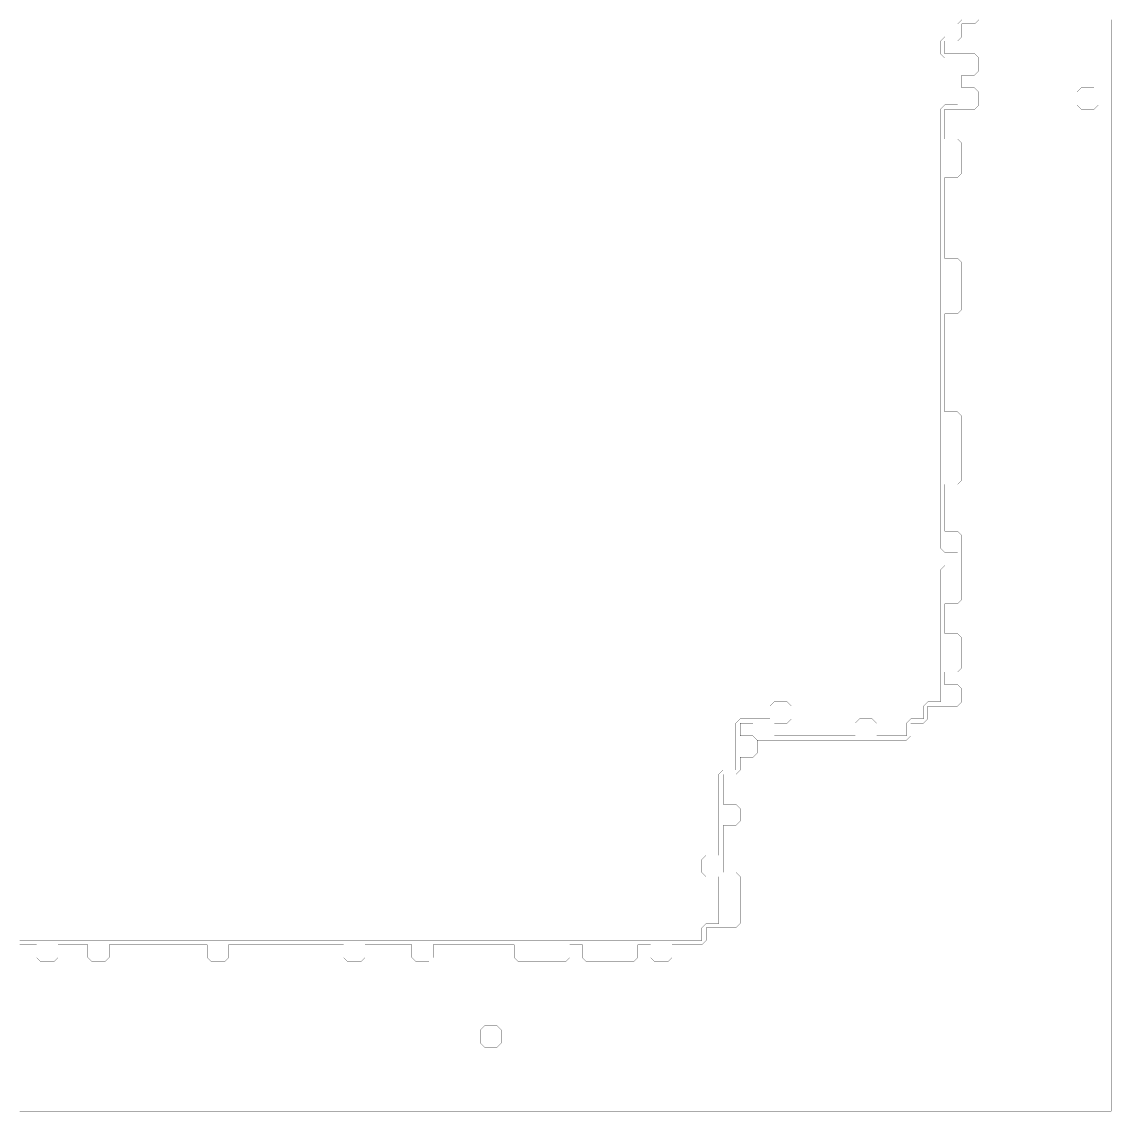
# Model space of a CAD drawing. Header units: metres. Extents: x 0 to 4990, y -4990 to 0.
# Drawn here: x 2495 to 4990, y -4990 to -2495 of the extents above; entities that cross this region are included whole.
import ezdxf

# ---------------------------------------------------------------- set-up
doc = ezdxf.new("R2010")
doc.units = ezdxf.units.M
doc.layers.add('conductor', color=1, linetype='Continuous')
doc.layers.add('substrate', color=5, linetype='Continuous')

msp = doc.modelspace()

# ---------------------------------------------------------------- linework, layer by layer
at = {"layer": 'conductor', "const_width": 0.5}
msp.add_lwpolyline([(2490.234375, -4599.609375), (2500, -4599.609375), (2509.765625, -4599.609375), (2519.53125, -4599.609375), (2529.296875, -4599.609375), (2539.0625, -4599.609375), (2548.828125, -4599.609375), (2558.59375, -4599.609375), (2568.359375, -4599.609375), (2578.125, -4599.609375), (2587.890625, -4599.609375), (2597.65625, -4599.609375), (2607.421875, -4599.609375), (2617.1875, -4599.609375), (2626.953125, -4599.609375), (2636.71875, -4599.609375), (2646.484375, -4599.609375), (2656.25, -4599.609375), (2666.015625, -4599.609375), (2675.78125, -4599.609375), (2685.546875, -4599.609375), (2695.3125, -4599.609375), (2705.078125, -4599.609375), (2714.84375, -4599.609375), (2724.609375, -4599.609375), (2734.375, -4599.609375), (2744.140625, -4599.609375), (2753.90625, -4599.609375), (2763.671875, -4599.609375), (2773.4375, -4599.609375), (2783.203125, -4599.609375), (2792.96875, -4599.609375), (2802.734375, -4599.609375), (2812.5, -4599.609375), (2822.265625, -4599.609375), (2832.03125, -4599.609375), (2841.796875, -4599.609375), (2851.5625, -4599.609375), (2861.328125, -4599.609375), (2871.09375, -4599.609375), (2880.859375, -4599.609375), (2890.625, -4599.609375), (2900.390625, -4599.609375), (2910.15625, -4599.609375), (2919.921875, -4599.609375), (2929.6875, -4599.609375), (2939.453125, -4599.609375), (2949.21875, -4599.609375), (2958.984375, -4599.609375), (2968.75, -4599.609375), (2978.515625, -4599.609375), (2988.28125, -4599.609375), (2998.046875, -4599.609375), (3007.8125, -4599.609375), (3017.578125, -4599.609375), (3027.34375, -4599.609375), (3037.109375, -4599.609375), (3046.875, -4599.609375), (3056.640625, -4599.609375), (3066.40625, -4599.609375), (3076.171875, -4599.609375), (3085.9375, -4599.609375), (3095.703125, -4599.609375), (3105.46875, -4599.609375), (3115.234375, -4599.609375), (3125, -4599.609375), (3134.765625, -4599.609375), (3144.53125, -4599.609375), (3154.296875, -4599.609375), (3164.0625, -4599.609375), (3173.828125, -4599.609375), (3183.59375, -4599.609375), (3193.359375, -4599.609375), (3203.125, -4599.609375), (3212.890625, -4599.609375), (3222.65625, -4599.609375), (3232.421875, -4599.609375), (3242.1875, -4599.609375), (3251.953125, -4599.609375), (3261.71875, -4599.609375), (3271.484375, -4599.609375), (3281.25, -4599.609375), (3291.015625, -4599.609375), (3300.78125, -4599.609375), (3310.546875, -4599.609375), (3320.3125, -4599.609375), (3330.078125, -4599.609375), (3339.84375, -4599.609375), (3349.609375, -4599.609375), (3359.375, -4599.609375), (3369.140625, -4599.609375), (3378.90625, -4599.609375), (3388.671875, -4599.609375), (3398.4375, -4599.609375), (3408.203125, -4599.609375), (3417.96875, -4599.609375), (3427.734375, -4599.609375), (3437.5, -4599.609375), (3447.265625, -4599.609375), (3457.03125, -4599.609375), (3466.796875, -4599.609375), (3476.5625, -4599.609375), (3486.328125, -4599.609375), (3496.09375, -4599.609375), (3505.859375, -4599.609375), (3515.625, -4599.609375), (3525.390625, -4599.609375), (3535.15625, -4599.609375), (3544.921875, -4599.609375), (3554.6875, -4599.609375), (3564.453125, -4599.609375), (3574.21875, -4599.609375), (3583.984375, -4599.609375), (3593.75, -4599.609375), (3603.515625, -4599.609375), (3613.28125, -4599.609375), (3623.046875, -4599.609375), (3632.8125, -4599.609375), (3642.578125, -4599.609375), (3652.34375, -4599.609375), (3662.109375, -4599.609375), (3671.875, -4599.609375), (3681.640625, -4599.609375), (3691.40625, -4599.609375), (3701.171875, -4599.609375), (3710.9375, -4599.609375), (3720.703125, -4599.609375), (3730.46875, -4599.609375), (3740.234375, -4599.609375), (3750, -4599.609375), (3759.765625, -4599.609375), (3769.53125, -4599.609375), (3779.296875, -4599.609375), (3789.0625, -4599.609375), (3798.828125, -4599.609375), (3808.59375, -4599.609375), (3818.359375, -4599.609375), (3828.125, -4599.609375), (3837.890625, -4599.609375), (3847.65625, -4599.609375), (3857.421875, -4599.609375), (3867.1875, -4599.609375), (3876.953125, -4599.609375), (3886.71875, -4599.609375), (3896.484375, -4599.609375), (3906.25, -4599.609375), (3916.015625, -4599.609375), (3925.78125, -4599.609375), (3935.546875, -4599.609375), (3945.3125, -4599.609375), (3955.078125, -4599.609375), (3964.84375, -4599.609375), (3974.609375, -4599.609375), (3984.375, -4599.609375), (3994.140625, -4599.609375), (4003.90625, -4599.609375), (4013.671875, -4599.609375), (4023.4375, -4599.609375), (4033.203125, -4599.609375), (4042.96875, -4599.609375), (4052.734375, -4599.609375), (4052.734375, -4589.84375), (4052.734375, -4580.078125), (4052.734375, -4570.3125), (4062.5, -4560.546875), (4072.265625, -4560.546875), (4082.03125, -4560.546875), (4091.796875, -4560.546875), (4091.796875, -4550.78125), (4091.796875, -4541.015625), (4091.796875, -4531.25), (4091.796875, -4521.484375), (4091.796875, -4511.71875), (4091.796875, -4501.953125), (4091.796875, -4492.1875), (4091.796875, -4482.421875), (4091.796875, -4472.65625), (4091.796875, -4462.890625), (4091.796875, -4453.125), (4082.03125, -4453.125), (4072.265625, -4453.125), (4062.5, -4453.125), (4052.734375, -4443.359375), (4052.734375, -4433.59375), (4052.734375, -4423.828125), (4052.734375, -4414.0625), (4062.5, -4404.296875), (4072.265625, -4404.296875), (4082.03125, -4404.296875), (4091.796875, -4404.296875), (4091.796875, -4394.53125), (4091.796875, -4384.765625), (4091.796875, -4375), (4091.796875, -4365.234375), (4091.796875, -4355.46875), (4091.796875, -4345.703125), (4091.796875, -4335.9375), (4091.796875, -4326.171875), (4091.796875, -4316.40625), (4091.796875, -4306.640625), (4091.796875, -4296.875), (4091.796875, -4287.109375), (4091.796875, -4277.34375), (4091.796875, -4267.578125), (4091.796875, -4257.8125), (4091.796875, -4248.046875), (4091.796875, -4238.28125), (4091.796875, -4228.515625), (4091.796875, -4218.75), (4101.5625, -4208.984375), (4111.328125, -4208.984375), (4121.09375, -4208.984375), (4130.859375, -4208.984375), (4130.859375, -4199.21875), (4130.859375, -4189.453125), (4130.859375, -4179.6875), (4130.859375, -4169.921875), (4130.859375, -4160.15625), (4130.859375, -4150.390625), (4130.859375, -4140.625), (4130.859375, -4130.859375), (4130.859375, -4121.09375), (4130.859375, -4111.328125), (4130.859375, -4101.5625), (4140.625, -4091.796875), (4150.390625, -4091.796875), (4160.15625, -4091.796875), (4169.921875, -4091.796875), (4179.6875, -4091.796875), (4189.453125, -4091.796875), (4199.21875, -4091.796875), (4208.984375, -4091.796875), (4218.75, -4101.5625), (4218.75, -4111.328125), (4218.75, -4121.09375), (4218.75, -4130.859375), (4228.515625, -4130.859375), (4238.28125, -4130.859375), (4248.046875, -4130.859375), (4257.8125, -4130.859375), (4267.578125, -4130.859375), (4277.34375, -4130.859375), (4287.109375, -4130.859375), (4296.875, -4130.859375), (4306.640625, -4130.859375), (4316.40625, -4130.859375), (4326.171875, -4130.859375), (4335.9375, -4130.859375), (4345.703125, -4130.859375), (4355.46875, -4130.859375), (4365.234375, -4130.859375), (4375, -4130.859375), (4384.765625, -4130.859375), (4394.53125, -4130.859375), (4404.296875, -4130.859375), (4404.296875, -4121.09375), (4404.296875, -4111.328125), (4404.296875, -4101.5625), (4414.0625, -4091.796875), (4423.828125, -4091.796875), (4433.59375, -4091.796875), (4443.359375, -4091.796875), (4453.125, -4101.5625), (4453.125, -4111.328125), (4453.125, -4121.09375), (4453.125, -4130.859375), (4462.890625, -4130.859375), (4472.65625, -4130.859375), (4482.421875, -4130.859375), (4492.1875, -4130.859375), (4501.953125, -4130.859375), (4511.71875, -4130.859375), (4521.484375, -4130.859375), (4521.484375, -4121.09375), (4521.484375, -4111.328125), (4521.484375, -4101.5625), (4531.25, -4091.796875), (4541.015625, -4091.796875), (4550.78125, -4091.796875), (4560.546875, -4091.796875), (4560.546875, -4082.03125), (4560.546875, -4072.265625), (4560.546875, -4062.5), (4570.3125, -4052.734375), (4580.078125, -4052.734375), (4589.84375, -4052.734375), (4599.609375, -4052.734375), (4599.609375, -4042.96875), (4599.609375, -4033.203125), (4599.609375, -4023.4375), (4599.609375, -4013.671875), (4599.609375, -4003.90625), (4599.609375, -3994.140625), (4599.609375, -3984.375), (4599.609375, -3974.609375), (4599.609375, -3964.84375), (4599.609375, -3955.078125), (4599.609375, -3945.3125), (4599.609375, -3935.546875), (4599.609375, -3925.78125), (4599.609375, -3916.015625), (4599.609375, -3906.25), (4599.609375, -3896.484375), (4599.609375, -3886.71875), (4599.609375, -3876.953125), (4599.609375, -3867.1875), (4599.609375, -3857.421875), (4599.609375, -3847.65625), (4599.609375, -3837.890625), (4599.609375, -3828.125), (4599.609375, -3818.359375), (4599.609375, -3808.59375), (4599.609375, -3798.828125), (4599.609375, -3789.0625), (4599.609375, -3779.296875), (4599.609375, -3769.53125), (4599.609375, -3759.765625), (4599.609375, -3750), (4609.375, -3740.234375), (4619.140625, -3740.234375), (4628.90625, -3740.234375), (4638.671875, -3740.234375), (4638.671875, -3730.46875), (4638.671875, -3720.703125), (4638.671875, -3710.9375), (4628.90625, -3710.9375), (4619.140625, -3710.9375), (4609.375, -3710.9375), (4599.609375, -3701.171875), (4599.609375, -3691.40625), (4599.609375, -3681.640625), (4599.609375, -3671.875), (4599.609375, -3662.109375), (4599.609375, -3652.34375), (4599.609375, -3642.578125), (4599.609375, -3632.8125), (4599.609375, -3623.046875), (4599.609375, -3613.28125), (4599.609375, -3603.515625), (4599.609375, -3593.75), (4599.609375, -3583.984375), (4599.609375, -3574.21875), (4599.609375, -3564.453125), (4599.609375, -3554.6875), (4599.609375, -3544.921875), (4599.609375, -3535.15625), (4599.609375, -3525.390625), (4599.609375, -3515.625), (4599.609375, -3505.859375), (4599.609375, -3496.09375), (4599.609375, -3486.328125), (4599.609375, -3476.5625), (4599.609375, -3466.796875), (4599.609375, -3457.03125), (4599.609375, -3447.265625), (4599.609375, -3437.5), (4599.609375, -3427.734375), (4599.609375, -3417.96875), (4599.609375, -3408.203125), (4599.609375, -3398.4375), (4599.609375, -3388.671875), (4599.609375, -3378.90625), (4599.609375, -3369.140625), (4599.609375, -3359.375), (4599.609375, -3349.609375), (4599.609375, -3339.84375), (4599.609375, -3330.078125), (4599.609375, -3320.3125), (4599.609375, -3310.546875), (4599.609375, -3300.78125), (4599.609375, -3291.015625), (4599.609375, -3281.25), (4599.609375, -3271.484375), (4599.609375, -3261.71875), (4599.609375, -3251.953125), (4599.609375, -3242.1875), (4599.609375, -3232.421875), (4599.609375, -3222.65625), (4599.609375, -3212.890625), (4599.609375, -3203.125), (4599.609375, -3193.359375), (4599.609375, -3183.59375), (4599.609375, -3173.828125), (4599.609375, -3164.0625), (4599.609375, -3154.296875), (4599.609375, -3144.53125), (4599.609375, -3134.765625), (4599.609375, -3125), (4599.609375, -3115.234375), (4599.609375, -3105.46875), (4599.609375, -3095.703125), (4599.609375, -3085.9375), (4599.609375, -3076.171875), (4599.609375, -3066.40625), (4599.609375, -3056.640625), (4599.609375, -3046.875), (4599.609375, -3037.109375), (4599.609375, -3027.34375), (4599.609375, -3017.578125), (4599.609375, -3007.8125), (4599.609375, -2998.046875), (4599.609375, -2988.28125), (4599.609375, -2978.515625), (4599.609375, -2968.75), (4599.609375, -2958.984375), (4599.609375, -2949.21875), (4599.609375, -2939.453125), (4599.609375, -2929.6875), (4599.609375, -2919.921875), (4599.609375, -2910.15625), (4599.609375, -2900.390625), (4599.609375, -2890.625), (4599.609375, -2880.859375), (4599.609375, -2871.09375), (4599.609375, -2861.328125), (4599.609375, -2851.5625), (4599.609375, -2841.796875), (4599.609375, -2832.03125), (4599.609375, -2822.265625), (4599.609375, -2812.5), (4599.609375, -2802.734375), (4599.609375, -2792.96875), (4599.609375, -2783.203125), (4599.609375, -2773.4375), (4599.609375, -2763.671875), (4599.609375, -2753.90625), (4599.609375, -2744.140625), (4599.609375, -2734.375), (4599.609375, -2724.609375), (4599.609375, -2714.84375), (4599.609375, -2705.078125), (4599.609375, -2695.3125), (4609.375, -2685.546875), (4619.140625, -2685.546875), (4628.90625, -2685.546875), (4638.671875, -2685.546875), (4638.671875, -2675.78125), (4638.671875, -2666.015625), (4638.671875, -2656.25), (4638.671875, -2646.484375), (4638.671875, -2636.71875), (4638.671875, -2626.953125), (4638.671875, -2617.1875), (4638.671875, -2607.421875), (4638.671875, -2597.65625), (4638.671875, -2587.890625), (4638.671875, -2578.125), (4628.90625, -2578.125), (4619.140625, -2578.125), (4609.375, -2578.125), (4599.609375, -2568.359375), (4599.609375, -2558.59375), (4599.609375, -2548.828125), (4599.609375, -2539.0625), (4609.375, -2529.296875), (4619.140625, -2529.296875), (4628.90625, -2529.296875), (4638.671875, -2529.296875), (4638.671875, -2519.53125), (4638.671875, -2509.765625), (4638.671875, -2500), (4648.4375, -2490.234375)], dxfattribs=at)
msp.add_lwpolyline([(4208.984375, -4062.5), (4218.75, -4052.734375), (4228.515625, -4052.734375), (4238.28125, -4052.734375), (4248.046875, -4052.734375), (4257.8125, -4062.5), (4257.8125, -4072.265625), (4257.8125, -4082.03125), (4257.8125, -4091.796875), (4248.046875, -4101.5625), (4238.28125, -4101.5625), (4228.515625, -4101.5625), (4218.75, -4101.5625), (4208.984375, -4091.796875), (4208.984375, -4082.03125), (4208.984375, -4072.265625)], close=True, dxfattribs=at)
at = {"layer": 'substrate', "const_width": 0.5}
for points in [[(2490.234375, -4990.234375), (2500, -4990.234375), (2509.765625, -4990.234375), (2519.53125, -4990.234375), (2529.296875, -4990.234375), (2539.0625, -4990.234375), (2548.828125, -4990.234375), (2558.59375, -4990.234375), (2568.359375, -4990.234375), (2578.125, -4990.234375), (2587.890625, -4990.234375), (2597.65625, -4990.234375), (2607.421875, -4990.234375), (2617.1875, -4990.234375), (2626.953125, -4990.234375), (2636.71875, -4990.234375), (2646.484375, -4990.234375), (2656.25, -4990.234375), (2666.015625, -4990.234375), (2675.78125, -4990.234375), (2685.546875, -4990.234375), (2695.3125, -4990.234375), (2705.078125, -4990.234375), (2714.84375, -4990.234375), (2724.609375, -4990.234375), (2734.375, -4990.234375), (2744.140625, -4990.234375), (2753.90625, -4990.234375), (2763.671875, -4990.234375), (2773.4375, -4990.234375), (2783.203125, -4990.234375), (2792.96875, -4990.234375), (2802.734375, -4990.234375), (2812.5, -4990.234375), (2822.265625, -4990.234375), (2832.03125, -4990.234375), (2841.796875, -4990.234375), (2851.5625, -4990.234375), (2861.328125, -4990.234375), (2871.09375, -4990.234375), (2880.859375, -4990.234375), (2890.625, -4990.234375), (2900.390625, -4990.234375), (2910.15625, -4990.234375), (2919.921875, -4990.234375), (2929.6875, -4990.234375), (2939.453125, -4990.234375), (2949.21875, -4990.234375), (2958.984375, -4990.234375), (2968.75, -4990.234375), (2978.515625, -4990.234375), (2988.28125, -4990.234375), (2998.046875, -4990.234375), (3007.8125, -4990.234375), (3017.578125, -4990.234375), (3027.34375, -4990.234375), (3037.109375, -4990.234375), (3046.875, -4990.234375), (3056.640625, -4990.234375), (3066.40625, -4990.234375), (3076.171875, -4990.234375), (3085.9375, -4990.234375), (3095.703125, -4990.234375), (3105.46875, -4990.234375), (3115.234375, -4990.234375), (3125, -4990.234375), (3134.765625, -4990.234375), (3144.53125, -4990.234375), (3154.296875, -4990.234375), (3164.0625, -4990.234375), (3173.828125, -4990.234375), (3183.59375, -4990.234375), (3193.359375, -4990.234375), (3203.125, -4990.234375), (3212.890625, -4990.234375), (3222.65625, -4990.234375), (3232.421875, -4990.234375), (3242.1875, -4990.234375), (3251.953125, -4990.234375), (3261.71875, -4990.234375), (3271.484375, -4990.234375), (3281.25, -4990.234375), (3291.015625, -4990.234375), (3300.78125, -4990.234375), (3310.546875, -4990.234375), (3320.3125, -4990.234375), (3330.078125, -4990.234375), (3339.84375, -4990.234375), (3349.609375, -4990.234375), (3359.375, -4990.234375), (3369.140625, -4990.234375), (3378.90625, -4990.234375), (3388.671875, -4990.234375), (3398.4375, -4990.234375), (3408.203125, -4990.234375), (3417.96875, -4990.234375), (3427.734375, -4990.234375), (3437.5, -4990.234375), (3447.265625, -4990.234375), (3457.03125, -4990.234375), (3466.796875, -4990.234375), (3476.5625, -4990.234375), (3486.328125, -4990.234375), (3496.09375, -4990.234375), (3505.859375, -4990.234375), (3515.625, -4990.234375), (3525.390625, -4990.234375), (3535.15625, -4990.234375), (3544.921875, -4990.234375), (3554.6875, -4990.234375), (3564.453125, -4990.234375), (3574.21875, -4990.234375), (3583.984375, -4990.234375), (3593.75, -4990.234375), (3603.515625, -4990.234375), (3613.28125, -4990.234375), (3623.046875, -4990.234375), (3632.8125, -4990.234375), (3642.578125, -4990.234375), (3652.34375, -4990.234375), (3662.109375, -4990.234375), (3671.875, -4990.234375), (3681.640625, -4990.234375), (3691.40625, -4990.234375), (3701.171875, -4990.234375), (3710.9375, -4990.234375), (3720.703125, -4990.234375), (3730.46875, -4990.234375), (3740.234375, -4990.234375), (3750, -4990.234375), (3759.765625, -4990.234375), (3769.53125, -4990.234375), (3779.296875, -4990.234375), (3789.0625, -4990.234375), (3798.828125, -4990.234375), (3808.59375, -4990.234375), (3818.359375, -4990.234375), (3828.125, -4990.234375), (3837.890625, -4990.234375), (3847.65625, -4990.234375), (3857.421875, -4990.234375), (3867.1875, -4990.234375), (3876.953125, -4990.234375), (3886.71875, -4990.234375), (3896.484375, -4990.234375), (3906.25, -4990.234375), (3916.015625, -4990.234375), (3925.78125, -4990.234375), (3935.546875, -4990.234375), (3945.3125, -4990.234375), (3955.078125, -4990.234375), (3964.84375, -4990.234375), (3974.609375, -4990.234375), (3984.375, -4990.234375), (3994.140625, -4990.234375), (4003.90625, -4990.234375), (4013.671875, -4990.234375), (4023.4375, -4990.234375), (4033.203125, -4990.234375), (4042.96875, -4990.234375), (4052.734375, -4990.234375), (4062.5, -4990.234375), (4072.265625, -4990.234375), (4082.03125, -4990.234375), (4091.796875, -4990.234375), (4101.5625, -4990.234375), (4111.328125, -4990.234375), (4121.09375, -4990.234375), (4130.859375, -4990.234375), (4140.625, -4990.234375), (4150.390625, -4990.234375), (4160.15625, -4990.234375), (4169.921875, -4990.234375), (4179.6875, -4990.234375), (4189.453125, -4990.234375), (4199.21875, -4990.234375), (4208.984375, -4990.234375), (4218.75, -4990.234375), (4228.515625, -4990.234375), (4238.28125, -4990.234375), (4248.046875, -4990.234375), (4257.8125, -4990.234375), (4267.578125, -4990.234375), (4277.34375, -4990.234375), (4287.109375, -4990.234375), (4296.875, -4990.234375), (4306.640625, -4990.234375), (4316.40625, -4990.234375), (4326.171875, -4990.234375), (4335.9375, -4990.234375), (4345.703125, -4990.234375), (4355.46875, -4990.234375), (4365.234375, -4990.234375), (4375, -4990.234375), (4384.765625, -4990.234375), (4394.53125, -4990.234375), (4404.296875, -4990.234375), (4414.0625, -4990.234375), (4423.828125, -4990.234375), (4433.59375, -4990.234375), (4443.359375, -4990.234375), (4453.125, -4990.234375), (4462.890625, -4990.234375), (4472.65625, -4990.234375), (4482.421875, -4990.234375), (4492.1875, -4990.234375), (4501.953125, -4990.234375), (4511.71875, -4990.234375), (4521.484375, -4990.234375), (4531.25, -4990.234375), (4541.015625, -4990.234375), (4550.78125, -4990.234375), (4560.546875, -4990.234375), (4570.3125, -4990.234375), (4580.078125, -4990.234375), (4589.84375, -4990.234375), (4599.609375, -4990.234375), (4609.375, -4990.234375), (4619.140625, -4990.234375), (4628.90625, -4990.234375), (4638.671875, -4990.234375), (4648.4375, -4990.234375), (4658.203125, -4990.234375), (4667.96875, -4990.234375), (4677.734375, -4990.234375), (4687.5, -4990.234375), (4697.265625, -4990.234375), (4707.03125, -4990.234375), (4716.796875, -4990.234375), (4726.5625, -4990.234375), (4736.328125, -4990.234375), (4746.09375, -4990.234375), (4755.859375, -4990.234375), (4765.625, -4990.234375), (4775.390625, -4990.234375), (4785.15625, -4990.234375), (4794.921875, -4990.234375), (4804.6875, -4990.234375), (4814.453125, -4990.234375), (4824.21875, -4990.234375), (4833.984375, -4990.234375), (4843.75, -4990.234375), (4853.515625, -4990.234375), (4863.28125, -4990.234375), (4873.046875, -4990.234375), (4882.8125, -4990.234375), (4892.578125, -4990.234375), (4902.34375, -4990.234375), (4912.109375, -4990.234375), (4921.875, -4990.234375), (4931.640625, -4990.234375), (4941.40625, -4990.234375), (4951.171875, -4990.234375), (4960.9375, -4990.234375), (4970.703125, -4990.234375), (4980.46875, -4990.234375), (4990.234375, -4990.234375), (4990.234375, -4980.46875), (4990.234375, -4970.703125), (4990.234375, -4960.9375), (4990.234375, -4951.171875), (4990.234375, -4941.40625), (4990.234375, -4931.640625), (4990.234375, -4921.875), (4990.234375, -4912.109375), (4990.234375, -4902.34375), (4990.234375, -4892.578125), (4990.234375, -4882.8125), (4990.234375, -4873.046875), (4990.234375, -4863.28125), (4990.234375, -4853.515625), (4990.234375, -4843.75), (4990.234375, -4833.984375), (4990.234375, -4824.21875), (4990.234375, -4814.453125), (4990.234375, -4804.6875), (4990.234375, -4794.921875), (4990.234375, -4785.15625), (4990.234375, -4775.390625), (4990.234375, -4765.625), (4990.234375, -4755.859375), (4990.234375, -4746.09375), (4990.234375, -4736.328125), (4990.234375, -4726.5625), (4990.234375, -4716.796875), (4990.234375, -4707.03125), (4990.234375, -4697.265625), (4990.234375, -4687.5), (4990.234375, -4677.734375), (4990.234375, -4667.96875), (4990.234375, -4658.203125), (4990.234375, -4648.4375), (4990.234375, -4638.671875), (4990.234375, -4628.90625), (4990.234375, -4619.140625), (4990.234375, -4609.375), (4990.234375, -4599.609375), (4990.234375, -4589.84375), (4990.234375, -4580.078125), (4990.234375, -4570.3125), (4990.234375, -4560.546875), (4990.234375, -4550.78125), (4990.234375, -4541.015625), (4990.234375, -4531.25), (4990.234375, -4521.484375), (4990.234375, -4511.71875), (4990.234375, -4501.953125), (4990.234375, -4492.1875), (4990.234375, -4482.421875), (4990.234375, -4472.65625), (4990.234375, -4462.890625), (4990.234375, -4453.125), (4990.234375, -4443.359375), (4990.234375, -4433.59375), (4990.234375, -4423.828125), (4990.234375, -4414.0625), (4990.234375, -4404.296875), (4990.234375, -4394.53125), (4990.234375, -4384.765625), (4990.234375, -4375), (4990.234375, -4365.234375), (4990.234375, -4355.46875), (4990.234375, -4345.703125), (4990.234375, -4335.9375), (4990.234375, -4326.171875), (4990.234375, -4316.40625), (4990.234375, -4306.640625), (4990.234375, -4296.875), (4990.234375, -4287.109375), (4990.234375, -4277.34375), (4990.234375, -4267.578125), (4990.234375, -4257.8125), (4990.234375, -4248.046875), (4990.234375, -4238.28125), (4990.234375, -4228.515625), (4990.234375, -4218.75), (4990.234375, -4208.984375), (4990.234375, -4199.21875), (4990.234375, -4189.453125), (4990.234375, -4179.6875), (4990.234375, -4169.921875), (4990.234375, -4160.15625), (4990.234375, -4150.390625), (4990.234375, -4140.625), (4990.234375, -4130.859375), (4990.234375, -4121.09375), (4990.234375, -4111.328125), (4990.234375, -4101.5625), (4990.234375, -4091.796875), (4990.234375, -4082.03125), (4990.234375, -4072.265625), (4990.234375, -4062.5), (4990.234375, -4052.734375), (4990.234375, -4042.96875), (4990.234375, -4033.203125), (4990.234375, -4023.4375), (4990.234375, -4013.671875), (4990.234375, -4003.90625), (4990.234375, -3994.140625), (4990.234375, -3984.375), (4990.234375, -3974.609375), (4990.234375, -3964.84375), (4990.234375, -3955.078125), (4990.234375, -3945.3125), (4990.234375, -3935.546875), (4990.234375, -3925.78125), (4990.234375, -3916.015625), (4990.234375, -3906.25), (4990.234375, -3896.484375), (4990.234375, -3886.71875), (4990.234375, -3876.953125), (4990.234375, -3867.1875), (4990.234375, -3857.421875), (4990.234375, -3847.65625), (4990.234375, -3837.890625), (4990.234375, -3828.125), (4990.234375, -3818.359375), (4990.234375, -3808.59375), (4990.234375, -3798.828125), (4990.234375, -3789.0625), (4990.234375, -3779.296875), (4990.234375, -3769.53125), (4990.234375, -3759.765625), (4990.234375, -3750), (4990.234375, -3740.234375), (4990.234375, -3730.46875), (4990.234375, -3720.703125), (4990.234375, -3710.9375), (4990.234375, -3701.171875), (4990.234375, -3691.40625), (4990.234375, -3681.640625), (4990.234375, -3671.875), (4990.234375, -3662.109375), (4990.234375, -3652.34375), (4990.234375, -3642.578125), (4990.234375, -3632.8125), (4990.234375, -3623.046875), (4990.234375, -3613.28125), (4990.234375, -3603.515625), (4990.234375, -3593.75), (4990.234375, -3583.984375), (4990.234375, -3574.21875), (4990.234375, -3564.453125), (4990.234375, -3554.6875), (4990.234375, -3544.921875), (4990.234375, -3535.15625), (4990.234375, -3525.390625), (4990.234375, -3515.625), (4990.234375, -3505.859375), (4990.234375, -3496.09375), (4990.234375, -3486.328125), (4990.234375, -3476.5625), (4990.234375, -3466.796875), (4990.234375, -3457.03125), (4990.234375, -3447.265625), (4990.234375, -3437.5), (4990.234375, -3427.734375), (4990.234375, -3417.96875), (4990.234375, -3408.203125), (4990.234375, -3398.4375), (4990.234375, -3388.671875), (4990.234375, -3378.90625), (4990.234375, -3369.140625), (4990.234375, -3359.375), (4990.234375, -3349.609375), (4990.234375, -3339.84375), (4990.234375, -3330.078125), (4990.234375, -3320.3125), (4990.234375, -3310.546875), (4990.234375, -3300.78125), (4990.234375, -3291.015625), (4990.234375, -3281.25), (4990.234375, -3271.484375), (4990.234375, -3261.71875), (4990.234375, -3251.953125), (4990.234375, -3242.1875), (4990.234375, -3232.421875), (4990.234375, -3222.65625), (4990.234375, -3212.890625), (4990.234375, -3203.125), (4990.234375, -3193.359375), (4990.234375, -3183.59375), (4990.234375, -3173.828125), (4990.234375, -3164.0625), (4990.234375, -3154.296875), (4990.234375, -3144.53125), (4990.234375, -3134.765625), (4990.234375, -3125), (4990.234375, -3115.234375), (4990.234375, -3105.46875), (4990.234375, -3095.703125), (4990.234375, -3085.9375), (4990.234375, -3076.171875), (4990.234375, -3066.40625), (4990.234375, -3056.640625), (4990.234375, -3046.875), (4990.234375, -3037.109375), (4990.234375, -3027.34375), (4990.234375, -3017.578125), (4990.234375, -3007.8125), (4990.234375, -2998.046875), (4990.234375, -2988.28125), (4990.234375, -2978.515625), (4990.234375, -2968.75), (4990.234375, -2958.984375), (4990.234375, -2949.21875), (4990.234375, -2939.453125), (4990.234375, -2929.6875), (4990.234375, -2919.921875), (4990.234375, -2910.15625), (4990.234375, -2900.390625), (4990.234375, -2890.625), (4990.234375, -2880.859375), (4990.234375, -2871.09375), (4990.234375, -2861.328125), (4990.234375, -2851.5625), (4990.234375, -2841.796875), (4990.234375, -2832.03125), (4990.234375, -2822.265625), (4990.234375, -2812.5), (4990.234375, -2802.734375), (4990.234375, -2792.96875), (4990.234375, -2783.203125), (4990.234375, -2773.4375), (4990.234375, -2763.671875), (4990.234375, -2753.90625), (4990.234375, -2744.140625), (4990.234375, -2734.375), (4990.234375, -2724.609375), (4990.234375, -2714.84375), (4990.234375, -2705.078125), (4990.234375, -2695.3125), (4990.234375, -2685.546875), (4990.234375, -2675.78125), (4990.234375, -2666.015625), (4990.234375, -2656.25), (4990.234375, -2646.484375), (4990.234375, -2636.71875), (4990.234375, -2626.953125), (4990.234375, -2617.1875), (4990.234375, -2607.421875), (4990.234375, -2597.65625), (4990.234375, -2587.890625), (4990.234375, -2578.125), (4990.234375, -2568.359375), (4990.234375, -2558.59375), (4990.234375, -2548.828125), (4990.234375, -2539.0625), (4990.234375, -2529.296875), (4990.234375, -2519.53125), (4990.234375, -2509.765625), (4990.234375, -2500), (4990.234375, -2490.234375)], [(4687.5, -2490.234375), (4677.734375, -2500), (4667.96875, -2500), (4658.203125, -2500), (4648.4375, -2500), (4648.4375, -2509.765625), (4648.4375, -2519.53125), (4648.4375, -2529.296875), (4638.671875, -2539.0625), (4628.90625, -2539.0625), (4619.140625, -2539.0625), (4609.375, -2539.0625), (4609.375, -2548.828125), (4609.375, -2558.59375), (4609.375, -2568.359375), (4619.140625, -2568.359375), (4628.90625, -2568.359375), (4638.671875, -2568.359375), (4648.4375, -2568.359375), (4658.203125, -2568.359375), (4667.96875, -2568.359375), (4677.734375, -2568.359375), (4687.5, -2578.125), (4687.5, -2587.890625), (4687.5, -2597.65625), (4687.5, -2607.421875), (4677.734375, -2617.1875), (4667.96875, -2617.1875), (4658.203125, -2617.1875), (4648.4375, -2617.1875), (4648.4375, -2626.953125), (4648.4375, -2636.71875), (4648.4375, -2646.484375), (4658.203125, -2646.484375), (4667.96875, -2646.484375), (4677.734375, -2646.484375), (4687.5, -2656.25), (4687.5, -2666.015625), (4687.5, -2675.78125), (4687.5, -2685.546875), (4677.734375, -2695.3125), (4667.96875, -2695.3125), (4658.203125, -2695.3125), (4648.4375, -2695.3125), (4638.671875, -2695.3125), (4628.90625, -2695.3125), (4619.140625, -2695.3125), (4609.375, -2695.3125), (4609.375, -2705.078125), (4609.375, -2714.84375), (4609.375, -2724.609375), (4609.375, -2734.375), (4609.375, -2744.140625), (4609.375, -2753.90625), (4609.375, -2763.671875), (4619.140625, -2763.671875), (4628.90625, -2763.671875), (4638.671875, -2763.671875), (4648.4375, -2773.4375), (4648.4375, -2783.203125), (4648.4375, -2792.96875), (4648.4375, -2802.734375), (4648.4375, -2812.5), (4648.4375, -2822.265625), (4648.4375, -2832.03125), (4648.4375, -2841.796875), (4638.671875, -2851.5625), (4628.90625, -2851.5625), (4619.140625, -2851.5625), (4609.375, -2851.5625), (4609.375, -2861.328125), (4609.375, -2871.09375), (4609.375, -2880.859375), (4609.375, -2890.625), (4609.375, -2900.390625), (4609.375, -2910.15625), (4609.375, -2919.921875), (4609.375, -2929.6875), (4609.375, -2939.453125), (4609.375, -2949.21875), (4609.375, -2958.984375), (4609.375, -2968.75), (4609.375, -2978.515625), (4609.375, -2988.28125), (4609.375, -2998.046875), (4609.375, -3007.8125), (4609.375, -3017.578125), (4609.375, -3027.34375), (4609.375, -3037.109375), (4619.140625, -3037.109375), (4628.90625, -3037.109375), (4638.671875, -3037.109375), (4648.4375, -3046.875), (4648.4375, -3056.640625), (4648.4375, -3066.40625), (4648.4375, -3076.171875), (4648.4375, -3085.9375), (4648.4375, -3095.703125), (4648.4375, -3105.46875), (4648.4375, -3115.234375), (4648.4375, -3125), (4648.4375, -3134.765625), (4648.4375, -3144.53125), (4648.4375, -3154.296875), (4638.671875, -3164.0625), (4628.90625, -3164.0625), (4619.140625, -3164.0625), (4609.375, -3164.0625), (4609.375, -3173.828125), (4609.375, -3183.59375), (4609.375, -3193.359375), (4609.375, -3203.125), (4609.375, -3212.890625), (4609.375, -3222.65625), (4609.375, -3232.421875), (4609.375, -3242.1875), (4609.375, -3251.953125), (4609.375, -3261.71875), (4609.375, -3271.484375), (4609.375, -3281.25), (4609.375, -3291.015625), (4609.375, -3300.78125), (4609.375, -3310.546875), (4609.375, -3320.3125), (4609.375, -3330.078125), (4609.375, -3339.84375), (4609.375, -3349.609375), (4609.375, -3359.375), (4609.375, -3369.140625), (4609.375, -3378.90625), (4609.375, -3388.671875), (4619.140625, -3388.671875), (4628.90625, -3388.671875), (4638.671875, -3388.671875), (4648.4375, -3398.4375), (4648.4375, -3408.203125), (4648.4375, -3417.96875), (4648.4375, -3427.734375), (4648.4375, -3437.5), (4648.4375, -3447.265625), (4648.4375, -3457.03125), (4648.4375, -3466.796875), (4648.4375, -3476.5625), (4648.4375, -3486.328125), (4648.4375, -3496.09375), (4648.4375, -3505.859375), (4648.4375, -3515.625), (4648.4375, -3525.390625), (4648.4375, -3535.15625), (4648.4375, -3544.921875), (4638.671875, -3554.6875), (4628.90625, -3554.6875), (4619.140625, -3554.6875), (4609.375, -3554.6875), (4609.375, -3564.453125), (4609.375, -3574.21875), (4609.375, -3583.984375), (4609.375, -3593.75), (4609.375, -3603.515625), (4609.375, -3613.28125), (4609.375, -3623.046875), (4609.375, -3632.8125), (4609.375, -3642.578125), (4609.375, -3652.34375), (4609.375, -3662.109375), (4619.140625, -3662.109375), (4628.90625, -3662.109375), (4638.671875, -3662.109375), (4648.4375, -3671.875), (4648.4375, -3681.640625), (4648.4375, -3691.40625), (4648.4375, -3701.171875), (4648.4375, -3710.9375), (4648.4375, -3720.703125), (4648.4375, -3730.46875), (4648.4375, -3740.234375), (4648.4375, -3750), (4648.4375, -3759.765625), (4648.4375, -3769.53125), (4648.4375, -3779.296875), (4648.4375, -3789.0625), (4648.4375, -3798.828125), (4648.4375, -3808.59375), (4648.4375, -3818.359375), (4638.671875, -3828.125), (4628.90625, -3828.125), (4619.140625, -3828.125), (4609.375, -3828.125), (4609.375, -3837.890625), (4609.375, -3847.65625), (4609.375, -3857.421875), (4609.375, -3867.1875), (4609.375, -3876.953125), (4609.375, -3886.71875), (4609.375, -3896.484375), (4619.140625, -3896.484375), (4628.90625, -3896.484375), (4638.671875, -3896.484375), (4648.4375, -3906.25), (4648.4375, -3916.015625), (4648.4375, -3925.78125), (4648.4375, -3935.546875), (4648.4375, -3945.3125), (4648.4375, -3955.078125), (4648.4375, -3964.84375), (4648.4375, -3974.609375), (4638.671875, -3984.375), (4628.90625, -3984.375), (4619.140625, -3984.375), (4609.375, -3984.375), (4609.375, -3994.140625), (4609.375, -4003.90625), (4609.375, -4013.671875), (4619.140625, -4013.671875), (4628.90625, -4013.671875), (4638.671875, -4013.671875), (4648.4375, -4023.4375), (4648.4375, -4033.203125), (4648.4375, -4042.96875), (4648.4375, -4052.734375), (4638.671875, -4062.5), (4628.90625, -4062.5), (4619.140625, -4062.5), (4609.375, -4062.5), (4599.609375, -4062.5), (4589.84375, -4062.5), (4580.078125, -4062.5), (4570.3125, -4062.5), (4570.3125, -4072.265625), (4570.3125, -4082.03125), (4570.3125, -4091.796875), (4560.546875, -4101.5625), (4550.78125, -4101.5625), (4541.015625, -4101.5625), (4531.25, -4101.5625), (4531.25, -4111.328125), (4531.25, -4121.09375), (4531.25, -4130.859375), (4521.484375, -4140.625), (4511.71875, -4140.625), (4501.953125, -4140.625), (4492.1875, -4140.625), (4482.421875, -4140.625), (4472.65625, -4140.625), (4462.890625, -4140.625), (4453.125, -4140.625), (4443.359375, -4140.625), (4433.59375, -4140.625), (4423.828125, -4140.625), (4414.0625, -4140.625), (4404.296875, -4140.625), (4394.53125, -4140.625), (4384.765625, -4140.625), (4375, -4140.625), (4365.234375, -4140.625), (4355.46875, -4140.625), (4345.703125, -4140.625), (4335.9375, -4140.625), (4326.171875, -4140.625), (4316.40625, -4140.625), (4306.640625, -4140.625), (4296.875, -4140.625), (4287.109375, -4140.625), (4277.34375, -4140.625), (4267.578125, -4140.625), (4257.8125, -4140.625), (4248.046875, -4140.625), (4238.28125, -4140.625), (4228.515625, -4140.625), (4218.75, -4140.625), (4208.984375, -4140.625), (4199.21875, -4140.625), (4189.453125, -4140.625), (4179.6875, -4140.625), (4169.921875, -4130.859375), (4169.921875, -4121.09375), (4169.921875, -4111.328125), (4169.921875, -4101.5625), (4160.15625, -4101.5625), (4150.390625, -4101.5625), (4140.625, -4101.5625), (4140.625, -4111.328125), (4140.625, -4121.09375), (4140.625, -4130.859375), (4150.390625, -4130.859375), (4160.15625, -4130.859375), (4169.921875, -4130.859375), (4179.6875, -4140.625), (4179.6875, -4150.390625), (4179.6875, -4160.15625), (4179.6875, -4169.921875), (4169.921875, -4179.6875), (4160.15625, -4179.6875), (4150.390625, -4179.6875), (4140.625, -4179.6875), (4140.625, -4189.453125), (4140.625, -4199.21875), (4140.625, -4208.984375), (4130.859375, -4218.75), (4121.09375, -4218.75), (4111.328125, -4218.75), (4101.5625, -4218.75), (4101.5625, -4228.515625), (4101.5625, -4238.28125), (4101.5625, -4248.046875), (4101.5625, -4257.8125), (4101.5625, -4267.578125), (4101.5625, -4277.34375), (4101.5625, -4287.109375), (4111.328125, -4287.109375), (4121.09375, -4287.109375), (4130.859375, -4287.109375), (4140.625, -4296.875), (4140.625, -4306.640625), (4140.625, -4316.40625), (4140.625, -4326.171875), (4130.859375, -4335.9375), (4121.09375, -4335.9375), (4111.328125, -4335.9375), (4101.5625, -4335.9375), (4101.5625, -4345.703125), (4101.5625, -4355.46875), (4101.5625, -4365.234375), (4101.5625, -4375), (4101.5625, -4384.765625), (4101.5625, -4394.53125), (4101.5625, -4404.296875), (4101.5625, -4414.0625), (4101.5625, -4423.828125), (4101.5625, -4433.59375), (4101.5625, -4443.359375), (4111.328125, -4443.359375), (4121.09375, -4443.359375), (4130.859375, -4443.359375), (4140.625, -4453.125), (4140.625, -4462.890625), (4140.625, -4472.65625), (4140.625, -4482.421875), (4140.625, -4492.1875), (4140.625, -4501.953125), (4140.625, -4511.71875), (4140.625, -4521.484375), (4140.625, -4531.25), (4140.625, -4541.015625), (4140.625, -4550.78125), (4140.625, -4560.546875), (4130.859375, -4570.3125), (4121.09375, -4570.3125), (4111.328125, -4570.3125), (4101.5625, -4570.3125), (4091.796875, -4570.3125), (4082.03125, -4570.3125), (4072.265625, -4570.3125), (4062.5, -4570.3125), (4062.5, -4580.078125), (4062.5, -4589.84375), (4062.5, -4599.609375), (4052.734375, -4609.375), (4042.96875, -4609.375), (4033.203125, -4609.375), (4023.4375, -4609.375), (4013.671875, -4609.375), (4003.90625, -4609.375), (3994.140625, -4609.375), (3984.375, -4609.375), (3984.375, -4619.140625), (3984.375, -4628.90625), (3984.375, -4638.671875), (3974.609375, -4648.4375), (3964.84375, -4648.4375), (3955.078125, -4648.4375), (3945.3125, -4648.4375), (3935.546875, -4638.671875), (3935.546875, -4628.90625), (3935.546875, -4619.140625), (3935.546875, -4609.375), (3925.78125, -4609.375), (3916.015625, -4609.375), (3906.25, -4609.375), (3906.25, -4619.140625), (3906.25, -4628.90625), (3906.25, -4638.671875), (3896.484375, -4648.4375), (3886.71875, -4648.4375), (3876.953125, -4648.4375), (3867.1875, -4648.4375), (3857.421875, -4648.4375), (3847.65625, -4648.4375), (3837.890625, -4648.4375), (3828.125, -4648.4375), (3818.359375, -4648.4375), (3808.59375, -4648.4375), (3798.828125, -4648.4375), (3789.0625, -4648.4375), (3779.296875, -4638.671875), (3779.296875, -4628.90625), (3779.296875, -4619.140625), (3779.296875, -4609.375), (3769.53125, -4609.375), (3759.765625, -4609.375), (3750, -4609.375), (3750, -4619.140625), (3750, -4628.90625), (3750, -4638.671875), (3740.234375, -4648.4375), (3730.46875, -4648.4375), (3720.703125, -4648.4375), (3710.9375, -4648.4375), (3701.171875, -4648.4375), (3691.40625, -4648.4375), (3681.640625, -4648.4375), (3671.875, -4648.4375), (3662.109375, -4648.4375), (3652.34375, -4648.4375), (3642.578125, -4648.4375), (3632.8125, -4648.4375), (3623.046875, -4638.671875), (3623.046875, -4628.90625), (3623.046875, -4619.140625), (3623.046875, -4609.375), (3613.28125, -4609.375), (3603.515625, -4609.375), (3593.75, -4609.375), (3583.984375, -4609.375), (3574.21875, -4609.375), (3564.453125, -4609.375), (3554.6875, -4609.375), (3544.921875, -4609.375), (3535.15625, -4609.375), (3525.390625, -4609.375), (3515.625, -4609.375), (3505.859375, -4609.375), (3496.09375, -4609.375), (3486.328125, -4609.375), (3476.5625, -4609.375), (3466.796875, -4609.375), (3457.03125, -4609.375), (3447.265625, -4609.375), (3437.5, -4609.375), (3437.5, -4619.140625), (3437.5, -4628.90625), (3437.5, -4638.671875), (3427.734375, -4648.4375), (3417.96875, -4648.4375), (3408.203125, -4648.4375), (3398.4375, -4648.4375), (3388.671875, -4638.671875), (3388.671875, -4628.90625), (3388.671875, -4619.140625), (3388.671875, -4609.375), (3378.90625, -4609.375), (3369.140625, -4609.375), (3359.375, -4609.375), (3349.609375, -4609.375), (3339.84375, -4609.375), (3330.078125, -4609.375), (3320.3125, -4609.375), (3310.546875, -4609.375), (3300.78125, -4609.375), (3291.015625, -4609.375), (3281.25, -4609.375), (3281.25, -4619.140625), (3281.25, -4628.90625), (3281.25, -4638.671875), (3271.484375, -4648.4375), (3261.71875, -4648.4375), (3251.953125, -4648.4375), (3242.1875, -4648.4375), (3232.421875, -4638.671875), (3232.421875, -4628.90625), (3232.421875, -4619.140625), (3232.421875, -4609.375), (3222.65625, -4609.375), (3212.890625, -4609.375), (3203.125, -4609.375), (3193.359375, -4609.375), (3183.59375, -4609.375), (3173.828125, -4609.375), (3164.0625, -4609.375), (3154.296875, -4609.375), (3144.53125, -4609.375), (3134.765625, -4609.375), (3125, -4609.375), (3115.234375, -4609.375), (3105.46875, -4609.375), (3095.703125, -4609.375), (3085.9375, -4609.375), (3076.171875, -4609.375), (3066.40625, -4609.375), (3056.640625, -4609.375), (3046.875, -4609.375), (3037.109375, -4609.375), (3027.34375, -4609.375), (3017.578125, -4609.375), (3007.8125, -4609.375), (2998.046875, -4609.375), (2988.28125, -4609.375), (2978.515625, -4609.375), (2968.75, -4609.375), (2968.75, -4619.140625), (2968.75, -4628.90625), (2968.75, -4638.671875), (2958.984375, -4648.4375), (2949.21875, -4648.4375), (2939.453125, -4648.4375), (2929.6875, -4648.4375), (2919.921875, -4638.671875), (2919.921875, -4628.90625), (2919.921875, -4619.140625), (2919.921875, -4609.375), (2910.15625, -4609.375), (2900.390625, -4609.375), (2890.625, -4609.375), (2880.859375, -4609.375), (2871.09375, -4609.375), (2861.328125, -4609.375), (2851.5625, -4609.375), (2841.796875, -4609.375), (2832.03125, -4609.375), (2822.265625, -4609.375), (2812.5, -4609.375), (2802.734375, -4609.375), (2792.96875, -4609.375), (2783.203125, -4609.375), (2773.4375, -4609.375), (2763.671875, -4609.375), (2753.90625, -4609.375), (2744.140625, -4609.375), (2734.375, -4609.375), (2724.609375, -4609.375), (2714.84375, -4609.375), (2705.078125, -4609.375), (2695.3125, -4609.375), (2695.3125, -4619.140625), (2695.3125, -4628.90625), (2695.3125, -4638.671875), (2685.546875, -4648.4375), (2675.78125, -4648.4375), (2666.015625, -4648.4375), (2656.25, -4648.4375), (2646.484375, -4638.671875), (2646.484375, -4628.90625), (2646.484375, -4619.140625), (2646.484375, -4609.375), (2636.71875, -4609.375), (2626.953125, -4609.375), (2617.1875, -4609.375), (2607.421875, -4609.375), (2597.65625, -4609.375), (2587.890625, -4609.375), (2578.125, -4609.375), (2578.125, -4619.140625), (2578.125, -4628.90625), (2578.125, -4638.671875), (2568.359375, -4648.4375), (2558.59375, -4648.4375), (2548.828125, -4648.4375), (2539.0625, -4648.4375), (2529.296875, -4638.671875), (2529.296875, -4628.90625), (2529.296875, -4619.140625), (2529.296875, -4609.375), (2519.53125, -4609.375), (2509.765625, -4609.375), (2500, -4609.375), (2490.234375, -4609.375)]]:
    msp.add_lwpolyline(points, dxfattribs=at)
for points in [[(4912.109375, -2656.25), (4921.875, -2646.484375), (4931.640625, -2646.484375), (4941.40625, -2646.484375), (4951.171875, -2646.484375), (4960.9375, -2656.25), (4960.9375, -2666.015625), (4960.9375, -2675.78125), (4960.9375, -2685.546875), (4951.171875, -2695.3125), (4941.40625, -2695.3125), (4931.640625, -2695.3125), (4921.875, -2695.3125), (4912.109375, -2685.546875), (4912.109375, -2675.78125), (4912.109375, -2666.015625)], [(3544.921875, -4804.6875), (3554.6875, -4794.921875), (3564.453125, -4794.921875), (3574.21875, -4794.921875), (3583.984375, -4794.921875), (3593.75, -4804.6875), (3593.75, -4814.453125), (3593.75, -4824.21875), (3593.75, -4833.984375), (3583.984375, -4843.75), (3574.21875, -4843.75), (3564.453125, -4843.75), (3554.6875, -4843.75), (3544.921875, -4833.984375), (3544.921875, -4824.21875), (3544.921875, -4814.453125)]]:
    msp.add_lwpolyline(points, close=True, dxfattribs=at)

doc.saveas('drawing.dxf')
